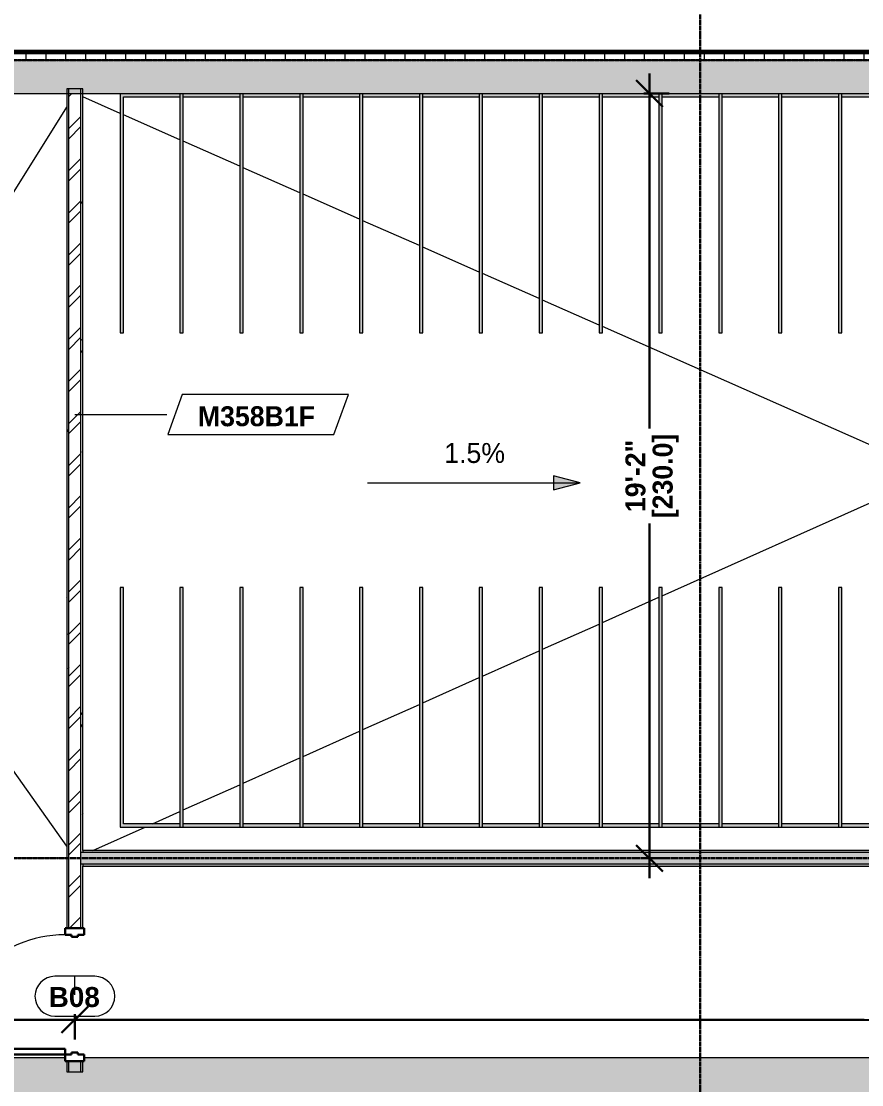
# Model space of a CAD drawing. Header units: inches. Extents: x -4124 to -1807, y 11006 to 12379.
# Drawn here: x -3685.4 to -3432.7, y 11779.1 to 12098.9 of the extents above; entities that cross this region are included whole.
import ezdxf

# ---------------------------------------------------------------- set-up
doc = ezdxf.new("R2010")
doc.units = ezdxf.units.IN
doc.header["$MEASUREMENT"] = 0
for name, pattern in [('Dash 1_16_', [0.125, 0.0625, -0.0625]), ('Double Dash 3_8_', [1, 0.375, -0.125, 0.125, -0.125, 0.125, -0.125]), ('Grid Line 1_2_', [0.875, 0.5, -0.125, 0.125, -0.125]), ('Grid Line 1_2__2_', [0.875, 0.5, -0.125, 0.125, -0.125])]:
    doc.linetypes.add(name, pattern=pattern)
for name, color, linetype, lineweight in [('0-1', 7, 'Continuous', 5), ('0-3', 130, 'Double Dash 3_8_', 60), ('A-ANNO-DIMS-1', 211, 'Continuous', 30), ('A-DOOR-3', 31, 'Continuous', 9), ('A-DOOR-4', 31, 'Continuous', 30), ('A-DOOR-FRAM', 31, 'Continuous', 30), ('A-DOOR-IDEN', 31, 'Continuous', 9), ('A-FLOR-1', 9, 'Continuous', 18), ('A-GENM', 5, 'Continuous', 9), ('A-WALL', 113, 'Continuous', 18), ('A-WALL-IDEN', 211, 'Continuous', 9), ('A-WALL-PATT-1', 53, 'Continuous', 9), ('A-WALL-PATT-2', 8, 'Continuous', 9), ('A-WALL-PATT-5', 111, 'Continuous', 9), ('C-PROP-LINE-2', 130, 'Dash 1_16_', 60), ('G-ANNO-DIMS', 111, 'Continuous', 9), ('I-WALL-3', 2, 'Continuous', 9), ('S-FNDN-3', 7, 'Continuous', 9), ('S-GRID-1', 1, 'Grid Line 1_2_', 9), ('S-GRID-2', 1, 'Grid Line 1_2__2_', 30)]:
    doc.layers.add(name, color=color, linetype=linetype, lineweight=lineweight)
doc.styles.add('Arial_B', font='arialbd.ttf', dxfattribs={"height": 6})
doc.styles.add('Century Gothic', font='ufonts.com_century-gothic.ttf', dxfattribs={"height": 6})
doc.styles.add('Century Gothic_B', font='GOTHICB.TTF', dxfattribs={"height": 6})
doc.dimstyles.new('OD__1_16__Tol__', dxfattribs={"dimscale": 12, "dimtxt": 6.26501, "dimasz": 0.666667, "dimexe": 0.5, "dimexo": 0.333333, "dimgap": 0.083333, "dimtad": 1, "dimdec": 4, "dimrnd": 0.0625, "dimzin": 3, "dimdsep": 46, "dimlunit": 4, "dimtxsty": 'Century Gothic_B', "dimblk1": 'OBLIQUE', "dimblk2": 'OBLIQUE', "dimsah": 1, "dimcen": 0.09, "dimdle": 0.5, "dimazin": 0, "dimtfac": 1, "dimtdec": 4, "dimtix": 1, "dimtmove": 0, "dimatfit": 3, "dimfxl": 1, "dimtvp": 1, "dimtfill": 1, "dimfrac": 2, "dimtolj": 1, "dimtzin": 0, "dimlwd": 30, "dimlwe": 30, "dimarcsym": 2})
pattern_1 = [(50, (0, 0), (18.362056, -1.606828), [1.92, -21.12]), (355, (0, 0), (-3.552257, 19.255874), [1.536, -16.896]), (100.451, (1.53, -0.134), (14.81021, 17.649286), [1.632, -17.949]), (46.184, (0, 5.12), (27.32125, -4.237615), [2.88, -31.68]), (96.636, (2.277, 4.767), (23.927535, 24.937167), [2.448, -26.924]), (351.184, (0, 5.12), (23.927645, 24.937426), [2.304, -25.344]), (21, (2.56, 3.84), (15.28081, -10.307465), [1.92, -21.12]), (326, (2.56, 3.84), (6.22856, 18.563735), [1.536, -16.896]), (71.451, (3.833, 2.981), (21.509846, 8.25628), [1.632, -17.949]), (37.5, (0, 0), (0.3110953, 8.5225365), [0.845, -15.846, 0.845, -16.307, -16.96]), (37.5, (0, 0), (0.3110953, 8.5225365), [-33.843, 0.845, -16.115]), (7.5, (0, 0), (6.7346365, 10.0974314), [0.845, -8.934, 0.845, -15.462, -6.464]), (7.5, (0, 0), (6.7346365, 10.0974314), [-26.086, 0.845, -5.619]), (327.5, (-5.709, 0), (13.6661073, -0.5771864), [0.845, -5.555, 0.845, -19.123, -26.496]), (327.5, (-5.709, 0), (13.6661073, -0.5771864), [-26.368, 0.845, -25.651]), (317.5, (-8.269, 0), (14.929853, 2.562859), [0.845, -7.475, 0.845, -12.416, -18.816]), (317.5, (-8.269, 0), (14.929853, 2.562859), [-21.581, 0.845, -17.971])]
pattern_2 = [(0, (0, 0), (20.48, 5.12), [0.845, -14.515, 0.845, -14.515, -81.92]), (0, (0, 0), (20.48, 5.12), [-30.72, 0.845, -29.875, 0.845, -14.515, -35.84]), (0, (0, 0), (20.48, 5.12), [-76.8, 0.845, -9.395, 0.845, -24.755]), (120, (7.68, 2.56), (-14.67405, 15.1762003), [0.845, -14.515, 0.845, -14.515, -81.92]), (120, (7.68, 2.56), (-14.67405, 15.1762003), [-30.72, 0.845, -29.875, 0.845, -14.515, -35.84]), (120, (7.68, 2.56), (-14.67405, 15.1762003), [-76.8, 0.845, -9.395, 0.845, -24.755]), (240, (10.24, 12.8), (-5.80595, -20.2962003), [0.845, -14.515, 0.845, -14.515, -81.92]), (240, (10.24, 12.8), (-5.80595, -20.2962003), [-30.72, 0.845, -29.875, 0.845, -14.515, -35.84]), (240, (10.24, 12.8), (-5.80595, -20.2962003), [-76.8, 0.845, -9.395, 0.845, -24.755])]

# ---------------------------------------------------------------- blocks, each defined once
blk = doc.blocks.new('Family - ___-2835903-ENLARGED FLOOR PLAN - BASEMENT - EAST')
at = {"layer": 'C-PROP-LINE-2'}
blk.add_line((-2096.82, 12089.69), (-3831.82, 12089.69), dxfattribs=at)
blk = doc.blocks.new('CTR - 1st Phase - Shell_rvt-1-ENLARGED FLOOR PLAN - BASEMENT - EAST')
at = {"layer": 'A-WALL-PATT-1'}
h = blk.add_hatch(dxfattribs=at)
h.set_pattern_fill('FP_1', color=256, style=0, pattern_type=2)
h.set_pattern_definition([(0, (0, 0), (0, 6), []), (90, (0, 0), (-6, 4e-16), [])])
h.paths.add_polyline_path([(-3084.08, 12087.19), (-2838.32, 12087.19), (-2838.32, 12090.19), (-3829.32, 12090.19), (-3829.32, 12087.19), (-3136.32, 12087.19)], flags=0)
h.paths.add_polyline_path([(-2694.32, 12087.19), (-1940.32, 12087.19), (-1940.32, 12090.19), (-2694.32, 12090.19)], flags=0)
at = {"layer": 'A-FLOR-1'}
for p, q in [((-3655.71, 12071.23), (-3666.89, 12076.17)), ((-3745.54, 11955.09), (-3671.76, 12073.08)), ((-3637.71, 12063.27), (-3654.71, 12070.79)), ((-3619.71, 12055.32), (-3636.71, 12062.83)), ((-3601.71, 12047.36), (-3618.71, 12054.87)), ((-3583.71, 12039.4), (-3600.71, 12046.92)), ((-3565.71, 12031.45), (-3582.71, 12038.96)), ((-3547.71, 12023.49), (-3564.71, 12031.01)), ((-3529.71, 12015.54), (-3546.71, 12023.05)), ((-3511.71, 12007.58), (-3528.71, 12015.09)), ((-3410.6, 11962.89), (-3510.71, 12007.14)), ((-3492.71, 11926.15), (-3410.6, 11962.89)), ((-3671.76, 11850.82), (-3745.54, 11955.09)), ((-3510.71, 11918.1), (-3493.71, 11925.71)), ((-3528.71, 11910.05), (-3511.71, 11917.65)), ((-3546.71, 11901.99), (-3529.71, 11909.6)), ((-3564.71, 11893.94), (-3547.71, 11901.54)), ((-3582.71, 11885.88), (-3565.71, 11893.49)), ((-3600.71, 11877.83), (-3583.71, 11885.44)), ((-3618.71, 11869.78), (-3601.71, 11877.38)), ((-3636.71, 11861.72), (-3619.71, 11869.33)), ((-3645.95, 11857.59), (-3637.71, 11861.28)), ((-3663.88, 11849.56), (-3648.18, 11856.59)), ((-3671.76, 11847.19), (-3819.32, 11847.19))]:
    blk.add_line(p, q, dxfattribs=at)
at = {"layer": 'S-FNDN-3'}
for p, q in [((-2838.32, 12090.19), (-3829.32, 12090.19)), ((-3829.32, 12087.19), (-2838.32, 12087.19))]:
    blk.add_line(p, q, dxfattribs=at)
at = {"layer": 'S-GRID-1'}
for p, q in [((-3481.32, 11005.88), (-3481.32, 12345.93)), ((-1807.14, 11847.19), (-4091.58, 11847.19))]:
    blk.add_line(p, q, dxfattribs=at)
at = {"layer": '0-3'}
blk.add_blockref('Family - ___-2835903-ENLARGED FLOOR PLAN - BASEMENT - EAST', (0, 0), dxfattribs=at)
blk = doc.blocks.new('CTR - 1st Phase - Structure_rvt-1-ENLARGED FLOOR PLAN - BASEMENT - EAST')
at = {"layer": 'A-WALL-PATT-2'}
h = blk.add_hatch(dxfattribs=at)
h.set_pattern_fill('FP_2', color=256, style=0, pattern_type=2)
h.set_pattern_definition(pattern_1)
h.paths.add_polyline_path([(-2545.21, 12077.19), (-1953.32, 12077.19), (-1953.32, 12087.19), (-2694.32, 12087.19), (-2694.32, 12077.19), (-2640.32, 12077.19)], flags=0)
h.paths.add_polyline_path([(-3005.14, 12077.19), (-2838.32, 12077.19), (-2838.32, 12087.19), (-3829.32, 12087.19), (-3829.32, 12077.19), (-3011.14, 12077.19)], flags=0)
h = blk.add_hatch(dxfattribs=at)
h.set_pattern_fill('FP_2', color=256, style=0, pattern_type=2)
h.set_pattern_definition(pattern_1)
h.paths.add_polyline_path([(-3154.32, 11775.19), (-3154.32, 11787.19), (-3666.51, 11787.19), (-3666.51, 11786.18), (-3672.26, 11786.18), (-3672.26, 11787.19), (-3755.32, 11787.19), (-3755.32, 11775.19), (-3218.79, 11775.19)], flags=0)
at = {"layer": 'S-FNDN-3'}
for p, q in [((-2838.32, 12087.19), (-3829.32, 12087.19)), ((-3819.32, 12077.19), (-3011.14, 12077.19)), ((-3672.26, 11787.19), (-3743.32, 11787.19)), ((-3154.32, 11787.19), (-3666.51, 11787.19))]:
    blk.add_line(p, q, dxfattribs=at)
at = {"layer": 'S-GRID-2'}
for p, q in [((-3481.32, 11005.88), (-3481.32, 12247.5)), ((-1807.14, 12087.19), (-4076.95, 12087.19)), ((-1807.14, 11847.19), (-4076.95, 11847.19))]:
    blk.add_line(p, q, dxfattribs=at)
blk = doc.blocks.new('Parking_Stall_Multiple - BIKE-2100576-ENLARGED FLOOR PLAN - BASEMENT - EAST')
at = {"layer": 'A-GENM'}
h = blk.add_hatch(color=256, dxfattribs=at)
h.paths.add_polyline_path([(1, -19), (72, -19), (36.5, -18.5), (5.11, -18.94)], flags=0)
h.paths.add_polyline_path([(0, -18), (0, -19), (1, -19), (0.5, -18.5)], flags=0)
h.paths.add_polyline_path([(0, 0), (0, -18), (1, -18), (1, -1), (72, -1), (72, 0), (4.15, 0)], flags=0)
h = blk.add_hatch(color=256, dxfattribs=at)
h.paths.add_polyline_path([(0, -18), (1, -19), (36.5, -18.5), (72, -19), (72, -18), (4.69, -18)], flags=0)
h.paths.add_polyline_path([(1, -37), (72, -37), (36.5, -36.5), (13.11, -36.83)], flags=0)
h.paths.add_polyline_path([(0, -36), (0.05, -36.95), (0, -37), (1, -37), (0.5, -36.5)], flags=0)
h.paths.add_polyline_path([(0, -19), (0, -36), (1, -36), (1, -19), (0.06, -19)], flags=0)
h = blk.add_hatch(color=256, dxfattribs=at)
h.paths.add_polyline_path([(0, -36), (0, -37), (0.05, -36.95)], flags=0)
h.paths.add_polyline_path([(0, -36), (1, -37), (36.5, -36.5), (72, -37), (72, -36), (12.74, -36)], flags=0)
h.paths.add_polyline_path([(1, -55), (72, -55), (36.5, -54.5), (21.11, -54.72)], flags=0)
h.paths.add_polyline_path([(0, -54), (0.05, -54.95), (0, -55), (1, -55), (0.5, -54.5)], flags=0)
h.paths.add_polyline_path([(0, -37), (0, -54), (1, -54), (1, -37), (0.06, -37)], flags=0)
h = blk.add_hatch(color=256, dxfattribs=at)
h.paths.add_polyline_path([(0, -54), (0, -55), (0.05, -54.95)], flags=0)
h.paths.add_polyline_path([(0, -54), (1, -55), (36.5, -54.5), (72, -55), (72, -54), (20.79, -54)], flags=0)
h.paths.add_polyline_path([(1, -73), (72, -73), (36.5, -72.5), (29.12, -72.6)], flags=0)
h.paths.add_polyline_path([(0, -72), (0.05, -72.95), (0, -73), (1, -73), (0.5, -72.5)], flags=0)
h.paths.add_polyline_path([(0, -55), (0, -72), (1, -72), (1, -55), (0.06, -55)], flags=0)
h = blk.add_hatch(color=256, dxfattribs=at)
h.paths.add_polyline_path([(0, -72), (0, -73), (0.05, -72.95)], flags=0)
h.paths.add_polyline_path([(0, -72), (1, -73), (36.5, -72.5), (72, -73), (72, -72), (28.85, -72)], flags=0)
h.paths.add_polyline_path([(1, -91), (72, -91), (36.5, -90.5)], flags=0)
h.paths.add_polyline_path([(0, -90), (0, -91), (1, -91), (0.5, -90.5)], flags=0)
h.paths.add_polyline_path([(0, -73), (0, -90), (1, -90), (1, -73), (0.06, -73)], flags=0)
h = blk.add_hatch(color=256, dxfattribs=at)
h.paths.add_polyline_path([(1, -109), (72, -109), (36.5, -108.5)], flags=0)
h.paths.add_polyline_path([(0, -108), (0.05, -108.95), (0, -109), (1, -109), (0.5, -108.5)], flags=0)
h.paths.add_polyline_path([(1, -91), (37.13, -90.51), (72, -91), (72, -90), (0, -90)], flags=0)
h.paths.add_polyline_path([(0, -91), (0, -108), (1, -108), (1, -91), (0.06, -91)], flags=0)
h = blk.add_hatch(color=256, dxfattribs=at)
h.paths.add_polyline_path([(0, -108), (0, -109), (0.05, -108.95)], flags=0)
h.paths.add_polyline_path([(0, -108), (1, -109), (36.5, -108.5), (72, -109), (72, -108), (44.96, -108)], flags=0)
h.paths.add_polyline_path([(1, -127), (72, -127), (36.5, -126.5)], flags=0)
h.paths.add_polyline_path([(0, -126), (0.05, -126.95), (0, -127), (1, -127), (0.5, -126.5)], flags=0)
h.paths.add_polyline_path([(0, -109), (0, -126), (1, -126), (1, -109), (0.06, -109)], flags=0)
h = blk.add_hatch(color=256, dxfattribs=at)
h.paths.add_polyline_path([(1, -145), (72, -145), (36.5, -144.5)], flags=0)
h.paths.add_polyline_path([(0, -144), (0, -145), (1, -145), (0.5, -144.5)], flags=0)
h.paths.add_polyline_path([(1, -127), (36.5, -126.5), (72, -127), (72, -126), (0, -126)], flags=0)
h.paths.add_polyline_path([(0, -127), (0, -144), (1, -144), (1, -127), (0.06, -127)], flags=0)
h.paths.add_polyline_path([(0, -127), (0.05, -126.95), (0, -126)], flags=0)
h = blk.add_hatch(color=256, dxfattribs=at)
h.paths.add_polyline_path([(0, -144), (1, -145), (36.5, -144.5), (72, -145), (72, -144), (46.39, -144)], flags=0)
h.paths.add_polyline_path([(1, -163), (72, -163), (36.5, -162.5)], flags=0)
h.paths.add_polyline_path([(0, -163), (1, -163), (0, -162), (0.05, -162.95)], flags=0)
h.paths.add_polyline_path([(0, -161.99), (0, -162), (1, -162), (1, -145), (0, -145)], flags=0)
h = blk.add_hatch(color=256, dxfattribs=at)
h.paths.add_polyline_path([(1, -181), (72, -181), (36.5, -180.5)], flags=0)
h.paths.add_polyline_path([(0, -180), (0.05, -180.95), (0, -181), (1, -181), (0.5, -180.5)], flags=0)
h.paths.add_polyline_path([(1, -163), (36.5, -162.5), (72, -163), (72, -162), (0, -162)], flags=0)
h.paths.add_polyline_path([(0, -163), (0, -180), (1, -180), (1, -163), (0.06, -163)], flags=0)
h.paths.add_polyline_path([(0, -163), (0.05, -162.95), (0, -162)], flags=0)
h = blk.add_hatch(color=256, dxfattribs=at)
h.paths.add_polyline_path([(1, -199), (72, -199), (36.5, -198.5)], flags=0)
h.paths.add_polyline_path([(0, -198), (0, -199), (1, -199), (0.5, -198.5)], flags=0)
h.paths.add_polyline_path([(1, -181), (36.5, -180.5), (72, -181), (72, -180), (0, -180)], flags=0)
h.paths.add_polyline_path([(0, -181), (0, -198), (1, -198), (1, -181), (0.06, -181)], flags=0)
h.paths.add_polyline_path([(0, -181), (0.05, -180.95), (0, -180)], flags=0)
h = blk.add_hatch(color=256, dxfattribs=at)
h.paths.add_polyline_path([(0, -198), (1, -199), (36.5, -198.5), (72, -199), (72, -198), (46.39, -198)], flags=0)
h.paths.add_polyline_path([(1, -217), (72, -217), (36.5, -216.5)], flags=0)
h.paths.add_polyline_path([(0, -216), (0.05, -216.95), (0, -217), (1, -217), (0.5, -216.5)], flags=0)
h.paths.add_polyline_path([(0, -215.99), (0, -216), (1, -216), (1, -199), (0, -199)], flags=0)
h = blk.add_hatch(color=256, dxfattribs=at)
h.paths.add_polyline_path([(1, -235), (72, -235), (36.5, -234.5), (12.39, -234.84)], flags=0)
h.paths.add_polyline_path([(0, -234), (0.05, -234.95), (0, -235), (1, -235), (0.5, -234.5)], flags=0)
h.paths.add_polyline_path([(1, -217), (36.5, -216.5), (72, -217), (72, -216), (0, -216)], flags=0)
h.paths.add_polyline_path([(0, -217), (0, -234), (1, -234), (1, -217), (0.06, -217)], flags=0)
h.paths.add_polyline_path([(0, -217), (0.05, -216.95), (0, -216)], flags=0)
for p, q in [((72, 0), (0, 0)), ((0, 0), (0, -19)), ((72, -1), (72, 0)), ((1, -18), (1, -1)), ((1, -1), (72, -1)), ((72, -18), (0, -18)), ((0, -18), (0, -37)), ((0, -19), (72, -19)), ((72, -18), (1, -18)), ((1, -36), (1, -19)), ((1, -19), (72, -19)), ((72, -19), (72, -18)), ((72, -19), (72, -18)), ((72, -36), (0, -36)), ((0, -36), (0, -55)), ((0, -37), (72, -37)), ((72, -36), (1, -36)), ((1, -54), (1, -37)), ((1, -37), (72, -37)), ((72, -37), (72, -36)), ((72, -37), (72, -36)), ((72, -54), (0, -54)), ((0, -54), (0, -73)), ((72, -54), (1, -54)), ((72, -55), (72, -54)), ((72, -55), (72, -54)), ((0, -55), (72, -55)), ((1, -72), (1, -55)), ((1, -55), (72, -55)), ((72, -72), (0, -72)), ((0, -72), (0, -91)), ((0, -73), (72, -73)), ((72, -72), (1, -72)), ((1, -90), (1, -73)), ((1, -73), (72, -73)), ((72, -73), (72, -72)), ((72, -73), (72, -72)), ((72, -90), (0, -90)), ((0, -90), (0, -109)), ((0, -91), (72, -91)), ((72, -90), (1, -90)), ((1, -108), (1, -91)), ((1, -91), (72, -91)), ((72, -91), (72, -90)), ((72, -91), (72, -90)), ((72, -108), (0, -108)), ((0, -108), (0, -127)), ((72, -108), (1, -108)), ((72, -109), (72, -108)), ((72, -109), (72, -108)), ((0, -109), (72, -109)), ((1, -126), (1, -109)), ((1, -109), (72, -109)), ((72, -126), (0, -126)), ((0, -126), (0, -145)), ((0, -127), (72, -127)), ((72, -126), (1, -126)), ((1, -144), (1, -127)), ((1, -127), (72, -127)), ((72, -127), (72, -126)), ((72, -127), (72, -126)), ((72, -144), (0, -144)), ((0, -144), (0, -163)), ((0, -145), (72, -145)), ((72, -144), (1, -144)), ((1, -162), (1, -145)), ((1, -145), (72, -145)), ((72, -145), (72, -144)), ((72, -145), (72, -144)), ((72, -162), (0, -162)), ((0, -162), (0, -181)), ((0, -163), (72, -163)), ((72, -162), (1, -162)), ((1, -180), (1, -163)), ((1, -163), (72, -163)), ((72, -163), (72, -162)), ((72, -163), (72, -162)), ((72, -180), (0, -180)), ((0, -180), (0, -199)), ((0, -181), (72, -181)), ((72, -180), (1, -180)), ((1, -198), (1, -181)), ((1, -181), (72, -181)), ((72, -181), (72, -180)), ((72, -181), (72, -180)), ((72, -198), (0, -198)), ((0, -198), (0, -217)), ((72, -198), (1, -198)), ((72, -199), (72, -198)), ((72, -199), (72, -198)), ((0, -199), (72, -199)), ((1, -216), (1, -199)), ((1, -199), (72, -199)), ((72, -216), (0, -216)), ((0, -216), (0, -235)), ((0, -217), (72, -217)), ((72, -216), (1, -216)), ((1, -234), (1, -217)), ((1, -217), (72, -217)), ((72, -217), (72, -216)), ((72, -217), (72, -216))]:
    blk.add_line(p, q, dxfattribs=at)
blk = doc.blocks.new('HOLLOW METAL - HM - METAL LEAF - 3-0 x 7-0-2191987-ENLARGED FLOOR PLAN - BASEMENT - EAST')
at = {"layer": 'A-DOOR-3'}
blk.add_arc((18, -3.1875), 36, 180, 270, dxfattribs=at)
at = {"layer": 'A-DOOR-4'}
for p, q in [((16.25, -3.1875), (18, -3.1875)), ((16.25, -39.1875), (16.25, -3.1875)), ((18, -3.1875), (18, -39.1875)), ((18, -39.1875), (16.25, -39.1875))]:
    blk.add_line(p, q, dxfattribs=at)
at = {"layer": 'A-DOOR-FRAM'}
for p, q in [((-20, 2.5625), (-18, 2.5625)), ((-20, -3.1875), (-20, 2.5625)), ((-18, 2.5625), (-18, 0.625)), ((-18, 0.625), (-17.375, 0.625)), ((-17.375, 0.625), (-17.375, -1.25)), ((17.375, 0.625), (18, 0.625)), ((17.375, -1.25), (17.375, 0.625)), ((18, 2.5625), (20, 2.5625)), ((18, 0.625), (18, 2.5625)), ((20, 2.5625), (20, -3.1875)), ((-18, -3.1875), (-20, -3.1875)), ((-18, -1.25), (-18, -3.1875)), ((-17.375, -1.25), (-18, -1.25)), ((18, -1.25), (17.375, -1.25)), ((18, -3.1875), (18, -1.25)), ((20, -3.1875), (18, -3.1875))]:
    blk.add_line(p, q, dxfattribs=at)
blk = doc.blocks.new('Parking_Stall_Multiple - BIKE-2100173-ENLARGED FLOOR PLAN - BASEMENT - EAST')
at = {"layer": 'A-GENM'}
h = blk.add_hatch(color=256, dxfattribs=at)
h.paths.add_polyline_path([(72, 235), (1, 235), (36.5, 234.5)], flags=0)
h.paths.add_polyline_path([(72, 217), (36.5, 216.5), (1, 217), (0, 216), (72, 216)], flags=0)
h.paths.add_polyline_path([(0, 234), (1, 235), (0, 235), (0.05, 234.95), (0.05, 234.84)], flags=0)
h.paths.add_polyline_path([(0, 217), (0, 216), (0.05, 216.95)], flags=0)
h.paths.add_polyline_path([(1, 234), (0, 233.99), (0, 217), (1, 217)], flags=0)
h = blk.add_hatch(color=256, dxfattribs=at)
h.paths.add_polyline_path([(72, 217), (1, 217), (36.5, 216.5)], flags=0)
h.paths.add_polyline_path([(72, 198), (72, 199), (36.5, 198.5), (1, 199), (0, 198), (22.82, 198)], flags=0)
h.paths.add_polyline_path([(0, 216), (1, 217), (0, 217), (0.05, 216.95)], flags=0)
h.paths.add_polyline_path([(1, 216), (0, 215.99), (0, 199), (1, 199)], flags=0)
h = blk.add_hatch(color=256, dxfattribs=at)
h.paths.add_polyline_path([(72, 199), (1, 199), (36.5, 198.5)], flags=0)
h.paths.add_polyline_path([(72, 180), (72, 181), (36.5, 180.5), (1, 181), (0, 180), (22.82, 180)], flags=0)
h.paths.add_polyline_path([(0, 198), (1, 199), (0, 199)], flags=0)
h.paths.add_polyline_path([(0, 181), (0, 180), (0.05, 180.95)], flags=0)
h.paths.add_polyline_path([(1, 198), (0, 197.99), (0, 181), (1, 181)], flags=0)
h = blk.add_hatch(color=256, dxfattribs=at)
h.paths.add_polyline_path([(72, 181), (1, 181), (36.5, 180.5)], flags=0)
h.paths.add_polyline_path([(72, 162), (72, 163), (36.5, 162.5), (1, 163), (0, 162), (22.82, 162)], flags=0)
h.paths.add_polyline_path([(0, 180), (1, 181), (0, 181), (0.05, 180.95)], flags=0)
h.paths.add_polyline_path([(0, 163), (0, 162), (0.05, 162.95)], flags=0)
h.paths.add_polyline_path([(1, 180), (0, 179.99), (0, 163), (1, 163), (1, 167.48)], flags=0)
h = blk.add_hatch(color=256, dxfattribs=at)
h.paths.add_polyline_path([(72, 163), (1, 163), (36.5, 162.5)], flags=0)
h.paths.add_polyline_path([(72, 144), (72, 145), (36.5, 144.5), (1, 145), (0, 144), (69.61, 144)], flags=0)
h.paths.add_polyline_path([(0, 162), (1, 163), (0, 163), (0.05, 162.95)], flags=0)
h.paths.add_polyline_path([(1, 162), (0, 161.99), (0, 145), (1, 145)], flags=0)
h = blk.add_hatch(color=256, dxfattribs=at)
h.paths.add_polyline_path([(72, 145), (1, 145), (36.5, 144.5), (70.04, 144.97)], flags=0)
h.paths.add_polyline_path([(72, 127), (36.5, 126.5), (1, 127), (0, 126), (72, 126)], flags=0)
h.paths.add_polyline_path([(0, 144), (1, 145), (0, 145)], flags=0)
h.paths.add_polyline_path([(0, 127), (0, 126), (0.05, 126.95)], flags=0)
h.paths.add_polyline_path([(1, 144), (0, 143.99), (0, 127), (1, 127)], flags=0)
h = blk.add_hatch(color=256, dxfattribs=at)
h.paths.add_polyline_path([(72, 127), (1, 127), (36.5, 126.5), (62.03, 126.86)], flags=0)
h.paths.add_polyline_path([(72, 109), (36.5, 108.5), (1, 109), (0, 108), (72, 108)], flags=0)
h.paths.add_polyline_path([(0, 126), (1, 127), (0, 127), (0.05, 126.95)], flags=0)
h.paths.add_polyline_path([(0, 109), (0, 108), (0.05, 108.95)], flags=0)
h.paths.add_polyline_path([(1, 126), (0, 125.99), (0, 109), (1, 109)], flags=0)
h = blk.add_hatch(color=256, dxfattribs=at)
h.paths.add_polyline_path([(72, 109), (1, 109), (36.5, 108.5), (54.03, 108.75)], flags=0)
h.paths.add_polyline_path([(72, 90), (72, 91), (36.5, 90.5), (1, 91), (0, 90), (45.74, 90)], flags=0)
h.paths.add_polyline_path([(0, 108), (1, 109), (0, 109), (0.05, 108.95)], flags=0)
h.paths.add_polyline_path([(1, 108), (0, 107.99), (0, 91), (1, 91), (1, 100.12)], flags=0)
h = blk.add_hatch(color=256, dxfattribs=at)
h.paths.add_polyline_path([(72, 91), (1, 91), (36.5, 90.5), (46.02, 90.63)], flags=0)
h.paths.add_polyline_path([(72, 73), (36.5, 72.5), (1, 73), (0, 72), (72, 72)], flags=0)
h.paths.add_polyline_path([(0, 90), (1, 91), (0, 91)], flags=0)
h.paths.add_polyline_path([(0, 73), (0, 72), (0.05, 72.95)], flags=0)
h.paths.add_polyline_path([(1, 90), (0, 89.99), (0, 73), (1, 73)], flags=0)
h = blk.add_hatch(color=256, dxfattribs=at)
h.paths.add_polyline_path([(72, 73), (1, 73), (36.5, 72.5), (38.02, 72.52)], flags=0)
h.paths.add_polyline_path([(72, 55), (36.5, 54.5), (1, 55), (0, 54), (72, 54)], flags=0)
h.paths.add_polyline_path([(0, 72), (1, 73), (0, 73), (0.05, 72.95)], flags=0)
h.paths.add_polyline_path([(0, 55), (0, 54), (0.05, 54.95)], flags=0)
h.paths.add_polyline_path([(1, 72), (0, 71.99), (0, 55), (1, 55)], flags=0)
h = blk.add_hatch(color=256, dxfattribs=at)
h.paths.add_polyline_path([(72, 55), (1, 55), (36.5, 54.5)], flags=0)
h.paths.add_polyline_path([(72, 36), (72, 37), (36.5, 36.5), (1, 37), (0, 36), (22.82, 36)], flags=0)
h.paths.add_polyline_path([(0, 54), (1, 55), (0, 55), (0.05, 54.95)], flags=0)
h.paths.add_polyline_path([(0, 37), (0, 36), (0.05, 36.95)], flags=0)
h.paths.add_polyline_path([(1, 54), (0, 53.99), (0, 37), (1, 37)], flags=0)
h = blk.add_hatch(color=256, dxfattribs=at)
h.paths.add_polyline_path([(72, 37), (1, 37), (36.5, 36.5)], flags=0)
h.paths.add_polyline_path([(72, 19), (36.5, 18.5), (1, 19), (0, 18), (72, 18)], flags=0)
h.paths.add_polyline_path([(0, 36), (1, 37), (0, 37), (0.05, 36.95)], flags=0)
h.paths.add_polyline_path([(1, 36), (0, 35.99), (0, 19), (1, 19), (1, 32.76)], flags=0)
h = blk.add_hatch(color=256, dxfattribs=at)
h.paths.add_polyline_path([(72, 19), (1, 19), (36.5, 18.5)], flags=0)
h.paths.add_polyline_path([(0, 18), (1, 19), (0, 19)], flags=0)
h.paths.add_polyline_path([(72, 1), (1, 1), (1, 18), (0, 17.99), (0, 0), (72, 0)], flags=0)
for p, q in [((1, 217), (1, 234)), ((72, 217), (0, 217)), ((0, 216), (72, 216)), ((72, 217), (1, 217)), ((1, 199), (1, 216)), ((1, 216), (72, 216)), ((72, 216), (72, 217)), ((72, 216), (72, 217)), ((72, 199), (0, 199)), ((72, 199), (1, 199)), ((72, 198), (72, 199)), ((72, 198), (72, 199)), ((0, 198), (72, 198)), ((1, 181), (1, 198)), ((1, 198), (72, 198)), ((72, 181), (0, 181)), ((0, 180), (72, 180)), ((72, 181), (1, 181)), ((1, 163), (1, 180)), ((1, 180), (72, 180)), ((72, 180), (72, 181)), ((72, 180), (72, 181)), ((72, 163), (0, 163)), ((0, 162), (72, 162)), ((72, 163), (1, 163)), ((1, 145), (1, 162)), ((1, 162), (72, 162)), ((72, 162), (72, 163)), ((72, 162), (72, 163)), ((72, 145), (0, 145)), ((0, 144), (72, 144)), ((72, 145), (1, 145)), ((1, 127), (1, 144)), ((1, 144), (72, 144)), ((72, 144), (72, 145)), ((72, 144), (72, 145)), ((72, 127), (0, 127)), ((0, 126), (72, 126)), ((72, 127), (1, 127)), ((1, 109), (1, 126)), ((1, 126), (72, 126)), ((72, 126), (72, 127)), ((72, 126), (72, 127)), ((72, 109), (0, 109)), ((72, 109), (1, 109)), ((72, 108), (72, 109)), ((72, 108), (72, 109)), ((0, 108), (72, 108)), ((1, 91), (1, 108)), ((1, 108), (72, 108)), ((72, 91), (0, 91)), ((0, 90), (72, 90)), ((72, 91), (1, 91)), ((1, 73), (1, 90)), ((1, 90), (72, 90)), ((72, 90), (72, 91)), ((72, 90), (72, 91)), ((72, 73), (0, 73)), ((0, 72), (72, 72)), ((72, 73), (1, 73)), ((1, 55), (1, 72)), ((1, 72), (72, 72)), ((72, 72), (72, 73)), ((72, 72), (72, 73)), ((72, 55), (0, 55)), ((72, 55), (1, 55)), ((72, 54), (72, 55)), ((72, 54), (72, 55)), ((0, 54), (72, 54)), ((1, 37), (1, 54)), ((1, 54), (72, 54)), ((72, 37), (0, 37)), ((0, 36), (72, 36)), ((72, 37), (1, 37)), ((1, 19), (1, 36)), ((1, 36), (72, 36)), ((72, 36), (72, 37)), ((72, 36), (72, 37)), ((72, 19), (0, 19)), ((0, 18), (72, 18)), ((72, 19), (1, 19)), ((1, 1), (1, 18)), ((1, 18), (72, 18)), ((72, 18), (72, 19)), ((72, 18), (72, 19)), ((72, 1), (1, 1)), ((72, 0), (72, 1)), ((0, 0), (72, 0))]:
    blk.add_line(p, q, dxfattribs=at)
blk = doc.blocks.new('Wall Tag - Arch Wall-633520-ENLARGED FLOOR PLAN - BASEMENT - EAST')
at = {"layer": 'A-WALL-IDEN'}
for p, q in [((-0.3561, 0.0937), (-0.4244, -0.0937)), ((0.4244, 0.0937), (-0.3561, 0.0937)), ((0.3561, -0.0937), (0.4244, 0.0937)), ((-0.4244, -0.0937), (0.3561, -0.0937))]:
    blk.add_line(p, q, dxfattribs=at)
blk = doc.blocks.new('Door Tag - Plans-594102-ENLARGED FLOOR PLAN - BASEMENT - EAST')
at = {"layer": 'A-DOOR-IDEN'}
for p, q in [((0.09375, 0.09375), (-0.09375, 0.09375)), ((-0.09375, -0.09375), (0.09375, -0.09375))]:
    blk.add_line(p, q, dxfattribs=at)
for centre, start, end in [((-0.09375, 0), 90, 270), ((0.09375, 0), 270, 90)]:
    blk.add_arc(centre, 0.09375, start, end, dxfattribs=at)
blk = doc.blocks.new('_Oblique')
at = {"color": 0, "linetype": 'ByBlock', "lineweight": -2}
blk.add_line((-0.5, -0.5), (0.5, 0.5), dxfattribs=at)
blk = doc.blocks.new('DIMBLOCK15-ENLARGED FLOOR PLAN - BASEMENT - EAST')
at = {"layer": 'A-ANNO-DIMS-1', "color": 0, "lineweight": 30, "transparency": 16777216}
for p, q in [((-3832.32, 12092.69), (-3832.32, 12319.37)), ((-1941.82, 12092.69), (-1941.82, 12319.37)), ((-3838.32, 12313.37), (-1935.82, 12313.37))]:
    blk.add_line(p, q, dxfattribs=at)
at = {"layer": 'Defpoints', "color": 0, "transparency": 16777216}
for p in [(-1941.82, 12313.37), (-3832.32, 12088.69), (-1941.82, 12088.69)]:
    blk.add_point(p, dxfattribs=at)
at = {"layer": 'A-ANNO-DIMS-1', "color": 0, "lineweight": 30, "transparency": 16777216, "xscale": 7.999999999999998, "yscale": 7.999999999999998, "zscale": 7.999999999999998, "rotation": 180}
blk.add_blockref('_Oblique', (-3832.32, 12313.37), dxfattribs=at)
at = {"layer": 'A-ANNO-DIMS-1', "color": 0, "lineweight": 30, "transparency": 16777216, "xscale": 7.999999999999998, "yscale": 7.999999999999998, "zscale": 7.999999999999998}
blk.add_blockref('_Oblique', (-1941.82, 12313.37), dxfattribs=at)
at = {"layer": 'A-ANNO-DIMS-1', "color": 0, "transparency": 16777216, "insert": (-2887.07, 12317.99), "char_height": 6, "attachment_point": 5, "style": 'Century Gothic_B', "bg_fill": 3, "box_fill_scale": 1.25, "bg_fill_color": 256, "bg_fill_true_color": 13158600, "bg_fill_transparency": 0}
blk.add_mtext('\\A1;157\'-6 1/2"', dxfattribs=at)
at = {"layer": 'A-ANNO-DIMS-1', "color": 0, "transparency": 16777216, "insert": (-2887.07, 12308.48), "char_height": 6, "attachment_point": 5, "style": 'Century Gothic_B', "bg_fill": 3, "box_fill_scale": 1.25, "bg_fill_color": 256, "bg_fill_true_color": 13158600, "bg_fill_transparency": 0}
blk.add_mtext('\\A1;[1890.5]', dxfattribs=at)
blk = doc.blocks.new('DIMBLOCK16-ENLARGED FLOOR PLAN - BASEMENT - EAST')
at = {"layer": 'A-ANNO-DIMS-1', "color": 0, "lineweight": 30, "transparency": 16777216}
for p, q in [((-3819.32, 11827.19), (-3819.32, 11792.65)), ((-3669.32, 11800.3), (-3669.32, 11792.65)), ((-3825.32, 11798.65), (-3663.32, 11798.65))]:
    blk.add_line(p, q, dxfattribs=at)
at = {"layer": 'Defpoints', "color": 0, "transparency": 16777216}
for p in [(-3819.32, 11831.19), (-3669.32, 11804.3), (-3669.32, 11798.65)]:
    blk.add_point(p, dxfattribs=at)
at = {"layer": 'A-ANNO-DIMS-1', "color": 0, "lineweight": 30, "transparency": 16777216, "xscale": 7.999999999999998, "yscale": 7.999999999999998, "zscale": 7.999999999999998, "rotation": 180}
blk.add_blockref('_Oblique', (-3819.32, 11798.65), dxfattribs=at)
at = {"layer": 'A-ANNO-DIMS-1', "color": 0, "lineweight": 30, "transparency": 16777216, "xscale": 7.999999999999998, "yscale": 7.999999999999998, "zscale": 7.999999999999998}
blk.add_blockref('_Oblique', (-3669.32, 11798.65), dxfattribs=at)
at = {"layer": 'A-ANNO-DIMS-1', "color": 0, "transparency": 16777216, "insert": (-3744.32, 11802.8), "char_height": 6, "attachment_point": 5, "style": 'Century Gothic_B', "bg_fill": 3, "box_fill_scale": 1.25, "bg_fill_color": 256, "bg_fill_true_color": 13158600, "bg_fill_transparency": 0}
blk.add_mtext('\\A1;12\'-6"', dxfattribs=at)
at = {"layer": 'A-ANNO-DIMS-1', "color": 0, "transparency": 16777216, "insert": (-3744.32, 11793.76), "char_height": 6, "attachment_point": 5, "style": 'Century Gothic_B', "bg_fill": 3, "box_fill_scale": 1.25, "bg_fill_color": 256, "bg_fill_true_color": 13158600, "bg_fill_transparency": 0}
blk.add_mtext('\\A1;[150.0]', dxfattribs=at)
blk = doc.blocks.new('DIMBLOCK17-ENLARGED FLOOR PLAN - BASEMENT - EAST')
at = {"layer": 'A-ANNO-DIMS-1', "color": 0, "lineweight": 30, "transparency": 16777216}
for p, q in [((-3151.89, 11843.19), (-3151.89, 11792.65)), ((-3669.32, 11800.3), (-3669.32, 11792.65)), ((-3675.32, 11798.65), (-3145.89, 11798.65))]:
    blk.add_line(p, q, dxfattribs=at)
at = {"layer": 'Defpoints', "color": 0, "transparency": 16777216}
for p in [(-3151.89, 11847.19), (-3669.32, 11804.3), (-3151.89, 11798.65)]:
    blk.add_point(p, dxfattribs=at)
at = {"layer": 'A-ANNO-DIMS-1', "color": 0, "lineweight": 30, "transparency": 16777216, "xscale": 7.999999999999998, "yscale": 7.999999999999998, "zscale": 7.999999999999998, "rotation": 180}
blk.add_blockref('_Oblique', (-3669.32, 11798.65), dxfattribs=at)
at = {"layer": 'A-ANNO-DIMS-1', "color": 0, "lineweight": 30, "transparency": 16777216, "xscale": 7.999999999999998, "yscale": 7.999999999999998, "zscale": 7.999999999999998}
blk.add_blockref('_Oblique', (-3151.89, 11798.65), dxfattribs=at)
at = {"layer": 'A-ANNO-DIMS-1', "color": 0, "transparency": 16777216, "insert": (-3410.6, 11803.27), "char_height": 6, "attachment_point": 5, "style": 'Century Gothic_B', "bg_fill": 3, "box_fill_scale": 1.25, "bg_fill_color": 256, "bg_fill_true_color": 13158600, "bg_fill_transparency": 0}
blk.add_mtext('\\A1;43\'-1 7/16"', dxfattribs=at)
at = {"layer": 'A-ANNO-DIMS-1', "color": 0, "transparency": 16777216, "insert": (-3410.6, 11793.76), "char_height": 6, "attachment_point": 5, "style": 'Century Gothic_B', "bg_fill": 3, "box_fill_scale": 1.25, "bg_fill_color": 256, "bg_fill_true_color": 13158600, "bg_fill_transparency": 0}
blk.add_mtext('\\A1;[517.4]', dxfattribs=at)
blk = doc.blocks.new('DIMBLOCK47-ENLARGED FLOOR PLAN - BASEMENT - EAST')
at = {"layer": 'A-ANNO-DIMS-1', "color": 0, "lineweight": 30, "transparency": 16777216}
for p, q in [((-3832.32, 12092.69), (-3832.32, 12259.53)), ((-3838.32, 12253.53), (-3475.32, 12253.53)), ((-3481.32, 12255.19), (-3481.32, 12247.53))]:
    blk.add_line(p, q, dxfattribs=at)
at = {"layer": 'Defpoints', "color": 0, "transparency": 16777216}
for p in [(-3481.32, 12259.19), (-3481.32, 12253.53), (-3832.32, 12088.69)]:
    blk.add_point(p, dxfattribs=at)
at = {"layer": 'A-ANNO-DIMS-1', "color": 0, "lineweight": 30, "transparency": 16777216, "xscale": 7.999999999999998, "yscale": 7.999999999999998, "zscale": 7.999999999999998, "rotation": 180}
blk.add_blockref('_Oblique', (-3832.32, 12253.53), dxfattribs=at)
at = {"layer": 'A-ANNO-DIMS-1', "color": 0, "lineweight": 30, "transparency": 16777216, "xscale": 7.999999999999998, "yscale": 7.999999999999998, "zscale": 7.999999999999998}
blk.add_blockref('_Oblique', (-3481.32, 12253.53), dxfattribs=at)
at = {"layer": 'A-ANNO-DIMS-1', "color": 0, "transparency": 16777216, "insert": (-3656.82, 12257.68), "char_height": 6, "attachment_point": 5, "style": 'Century Gothic_B', "bg_fill": 3, "box_fill_scale": 1.25, "bg_fill_color": 256, "bg_fill_true_color": 13158600, "bg_fill_transparency": 0}
blk.add_mtext('\\A1;29\'-3"', dxfattribs=at)
at = {"layer": 'A-ANNO-DIMS-1', "color": 0, "transparency": 16777216, "insert": (-3656.82, 12248.64), "char_height": 6, "attachment_point": 5, "style": 'Century Gothic_B', "bg_fill": 3, "box_fill_scale": 1.25, "bg_fill_color": 256, "bg_fill_true_color": 13158600, "bg_fill_transparency": 0}
blk.add_mtext('\\A1;[351.0]', dxfattribs=at)
blk = doc.blocks.new('DIMBLOCK53-ENLARGED FLOOR PLAN - BASEMENT - EAST')
at = {"layer": 'A-ANNO-DIMS-1', "color": 0, "lineweight": 30, "transparency": 16777216}
for p, q in [((-3496.57, 11841.19), (-3496.57, 12083.19)), ((-3498.23, 12077.19), (-3490.57, 12077.19)), ((-3498.23, 11847.19), (-3490.57, 11847.19))]:
    blk.add_line(p, q, dxfattribs=at)
at = {"layer": 'Defpoints', "color": 0, "transparency": 16777216}
for p in [(-3502.23, 12077.19), (-3496.57, 12077.19), (-3502.23, 11847.19)]:
    blk.add_point(p, dxfattribs=at)
at = {"layer": 'A-ANNO-DIMS-1', "color": 0, "lineweight": 30, "transparency": 16777216, "xscale": 7.999999999999998, "yscale": 7.999999999999998, "zscale": 7.999999999999998}
for p, rotation in [((-3496.57, 12077.19), 90), ((-3496.57, 11847.19), 270)]:
    blk.add_blockref('_Oblique', p, dxfattribs=dict(at, rotation=rotation))
at = {"layer": 'A-ANNO-DIMS-1', "color": 0, "transparency": 16777216, "insert": (-3500.72, 11962.19), "char_height": 6, "attachment_point": 5, "rotation": 90, "style": 'Century Gothic_B', "bg_fill": 3, "box_fill_scale": 1.25, "bg_fill_color": 256, "bg_fill_true_color": 13158600, "bg_fill_transparency": 0}
blk.add_mtext('\\A1;19\'-2"', dxfattribs=at)
at = {"layer": 'A-ANNO-DIMS-1', "color": 0, "transparency": 16777216, "insert": (-3491.68, 11962.19), "char_height": 6, "attachment_point": 5, "rotation": 90, "style": 'Century Gothic_B', "bg_fill": 3, "box_fill_scale": 1.25, "bg_fill_color": 256, "bg_fill_true_color": 13158600, "bg_fill_transparency": 0}
blk.add_mtext('\\A1;[230.0]', dxfattribs=at)

msp = doc.modelspace()

# ---------------------------------------------------------------- hatches: boundary and pattern name
at = {"layer": 'A-WALL-PATT-5'}
h = msp.add_hatch(dxfattribs=at)
h.set_pattern_fill('FP_4', color=256, style=0, pattern_type=2)
h.set_pattern_definition(pattern_2)
h.paths.add_polyline_path([(-3671.76124, 11826.1769), (-3671.13624, 11826.1769), (-3671.13624, 12077.1894), (-3671.76124, 12077.1894), (-3671.76124, 11827.28969)], flags=0)
h = msp.add_hatch(dxfattribs=at)
h.set_pattern_fill('FP_6', color=256, style=0, pattern_type=2)
h.set_pattern_definition([(45, (0, 0), (-6.335677, 6.335677), []), (45, (0, 9.6), (-6.335677, 6.335677), [])])
h.paths.add_polyline_path([(-3668.44874, 11826.1769), (-3667.51124, 11826.1769), (-3667.51124, 12077.1894), (-3671.13624, 12077.1894), (-3671.13624, 11826.1769), (-3670.32374, 11826.1769)], flags=0)
h = msp.add_hatch(dxfattribs=at)
h.set_pattern_fill('FP_4', color=256, style=0, pattern_type=2)
h.set_pattern_definition(pattern_2)
h.paths.add_polyline_path([(-3667.51124, 11826.1769), (-3666.88624, 11826.1769), (-3666.88624, 11845.4394), (-3667.51124, 11845.4394), (-3667.51124, 11827.28969)], flags=0)
h.paths.add_polyline_path([(-3667.51124, 11848.9394), (-3666.88624, 11848.9394), (-3666.88624, 12077.1894), (-3667.51124, 12077.1894), (-3667.51124, 11849.5644)], flags=0)
h = msp.add_hatch(dxfattribs=at)
h.set_pattern_fill('FP_5', color=256, style=0, pattern_type=2)
h.set_pattern_definition([(161.57, (0.32, 0.32), (-2.560496185, -0.000537386), [0, -18.214, 2.022, 0]), (18.43, (-0.32, 0.32), (-2.560496185, 0.000537386), [0, -18.214, 2.022, 0]), (108.43, (0.32, 0.32), (1.27922091, -6.400876726), [6.07, -14.166]), (71.57, (-0.32, 0.32), (1.27922091, 6.400876726), [6.07, -14.166])])
h.paths.add_polyline_path([(-3152.76074, 11845.4394), (-3051.32374, 11845.4394), (-3051.32374, 11848.9394), (-3150.13624, 11848.9394), (-3162.245, 11846.24856), (-3162.245, 11848.9394), (-3165.88624, 11848.9394), (-3165.88624, 11845.4394), (-3152.97932, 11845.4394)], flags=0)
h.paths.add_polyline_path([(-3667.51124, 11845.4394), (-3205.88624, 11845.4394), (-3205.88624, 11848.9394), (-3667.51124, 11848.9394), (-3667.51124, 11846.99358)], flags=0)
h.paths.add_polyline_path([(-2949.3599, 11845.4394), (-2926.57374, 11845.4394), (-2926.57374, 11848.9394), (-3011.32374, 11848.9394), (-3011.32374, 11845.4394), (-2983.03911, 11845.4394)], flags=0)
h = msp.add_hatch(dxfattribs=at)
h.set_pattern_fill('FP_4', color=256, style=0, pattern_type=2)
h.set_pattern_definition(pattern_2)
h.paths.add_polyline_path([(-2930.07374, 11848.9394), (-2930.07374, 11849.5644), (-3004.32374, 11849.5644), (-3004.32374, 11848.9394), (-2932.5203, 11848.9394)], flags=0)
h.paths.add_polyline_path([(-3666.88624, 11848.9394), (-3205.88624, 11848.9394), (-3205.88624, 11849.5644), (-3666.88624, 11849.5644)], flags=0)
h.paths.add_polyline_path([(-3165.88624, 11848.9394), (-3162.245, 11848.9394), (-3162.245, 11849.5644), (-3165.88624, 11849.5644), (-3165.88624, 11849.49727)], flags=0)
h.paths.add_polyline_path([(-3146.40248, 11848.9394), (-3051.32374, 11848.9394), (-3051.32374, 11849.5644), (-3146.40248, 11849.54461)], flags=0)
h.paths.add_polyline_path([(-3010.32374, 11848.9394), (-3010.32374, 11849.5644), (-3011.32374, 11849.5644), (-3011.32374, 11848.9394), (-3010.94874, 11848.9394)], flags=0)
h = msp.add_hatch(dxfattribs=at)
h.set_pattern_fill('FP_4', color=256, style=0, pattern_type=2)
h.set_pattern_definition(pattern_2)
h.paths.add_polyline_path([(-2949.3599, 11844.8144), (-2925.94874, 11844.8144), (-2925.94874, 11845.4394), (-3011.32374, 11845.4394), (-3011.32374, 11844.8144), (-2983.03911, 11844.8144)], flags=0)
h.paths.add_polyline_path([(-3666.88624, 11844.8144), (-3205.88624, 11844.8144), (-3205.88624, 11845.4394), (-3666.88624, 11845.4394)], flags=0)
h.paths.add_polyline_path([(-3084.07674, 11844.8144), (-3051.32374, 11844.8144), (-3051.32374, 11845.4394), (-3146.40248, 11845.4394), (-3146.40248, 11844.8144)], flags=0)
h.paths.add_polyline_path([(-3162.245, 11844.8144), (-3162.245, 11845.4394), (-3165.88624, 11845.4394), (-3165.88624, 11844.8144)], flags=0)
at = {"layer": 'G-ANNO-DIMS'}
msp.add_hatch(color=256, dxfattribs=at).paths.add_polyline_path([(-3517.35886, 11960.10742), (-3525.35886, 11962.25102), (-3525.35886, 11957.96383)], flags=0)
msp.add_hatch(color=256, dxfattribs=at).paths.add_polyline_path([(-3517.35886, 11960.10742), (-3525.35886, 11962.25102), (-3525.35886, 11957.96383)], flags=0)

# ---------------------------------------------------------------- linework, layer by layer
at = {"layer": 'A-DOOR-IDEN'}
msp.add_line((-3669.32374, 11806.1769), (-3669.32374, 11811.70771), dxfattribs=at)
at = {"layer": 'A-WALL'}
for p, q in [((-3671.13624, 11826.1769), (-3671.13624, 12078.5894)), ((-3667.51124, 11826.1769), (-3667.51124, 12078.5894)), ((-3205.88624, 11848.9394), (-3667.51124, 11848.9394)), ((-3666.88624, 11849.5644), (-3666.88624, 11848.9394)), ((-3205.88624, 11845.4394), (-3667.51124, 11845.4394)), ((-3666.88624, 11845.4394), (-3666.88624, 11844.8144)), ((-3671.13624, 11782.9894), (-3671.13624, 11786.1769)), ((-3667.51124, 11782.9894), (-3667.51124, 11786.1769))]:
    msp.add_line(p, q, dxfattribs=at)
at = {"layer": 'A-WALL-IDEN'}
msp.add_line((-3669.32374, 11980.65141), (-3641.70436, 11980.65141), dxfattribs=at)
at = {"layer": 'G-ANNO-DIMS'}
for p, q in [((-3517.35886, 11960.10742), (-3525.35886, 11962.25102)), ((-3525.35886, 11962.25102), (-3525.35886, 11957.96383)), ((-3517.35886, 11960.10742), (-3525.35886, 11962.25102)), ((-3525.35886, 11962.25102), (-3525.35886, 11957.96383)), ((-3581.35886, 11960.10742), (-3517.35886, 11960.10742)), ((-3581.35886, 11960.10742), (-3517.35886, 11960.10742)), ((-3525.35886, 11957.96383), (-3517.35886, 11960.10742)), ((-3525.35886, 11957.96383), (-3517.35886, 11960.10742))]:
    msp.add_line(p, q, dxfattribs=at)
at = {"layer": 'I-WALL-3'}
for p, q in [((-3671.76124, 12078.5894), (-3671.76124, 11826.1769)), ((-3666.88624, 12078.5894), (-3671.76124, 12078.5894)), ((-3666.88624, 11849.5644), (-3666.88624, 12078.5894)), ((-3205.88624, 11849.5644), (-3666.88624, 11849.5644)), ((-3666.88624, 11844.8144), (-3205.88624, 11844.8144)), ((-3666.88624, 11826.1769), (-3666.88624, 11844.8144)), ((-3671.76124, 11786.1769), (-3671.76124, 11782.9894)), ((-3666.88624, 11782.9894), (-3666.88624, 11786.1769)), ((-3671.76124, 11782.9894), (-3666.88624, 11782.9894))]:
    msp.add_line(p, q, dxfattribs=at)

# ---------------------------------------------------------------- block references
at = {"layer": '0-1'}
for name in ['CTR - 1st Phase - Shell_rvt-1-ENLARGED FLOOR PLAN - BASEMENT - EAST', 'CTR - 1st Phase - Structure_rvt-1-ENLARGED FLOOR PLAN - BASEMENT - EAST']:
    msp.add_blockref(name, (0, 0), dxfattribs=at)
at = {"layer": 'A-DOOR-3', "rotation": 270}
msp.add_blockref('HOLLOW METAL - HM - METAL LEAF - 3-0 x 7-0-2191987-ENLARGED FLOOR PLAN - BASEMENT - EAST', (-3669.07374, 11806.1769), dxfattribs=at)
at = {"layer": 'A-DOOR-IDEN', "xscale": 63.99999999999997, "yscale": 63.99999999999997, "zscale": 63.99999999999997}
msp.add_blockref('Door Tag - Plans-594102-ENLARGED FLOOR PLAN - BASEMENT - EAST', (-3669.32374, 11805.70771), dxfattribs=at)
at = {"layer": 'A-GENM'}
for name, p, rotation in [('Parking_Stall_Multiple - BIKE-2100173-ENLARGED FLOOR PLAN - BASEMENT - EAST', (-3655.70846, 12077.1894), 269.9999999999967), ('Parking_Stall_Multiple - BIKE-2100576-ENLARGED FLOOR PLAN - BASEMENT - EAST', (-3655.70846, 11856.5894), 90.0000000000033)]:
    msp.add_blockref(name, p, dxfattribs=dict(at, rotation=rotation))
at = {"layer": 'A-WALL-IDEN', "xscale": 63.99999999999997, "yscale": 63.99999999999997, "zscale": 63.99999999999997}
msp.add_blockref('Wall Tag - Arch Wall-633520-ENLARGED FLOOR PLAN - BASEMENT - EAST', (-3614.24095, 11980.65141), dxfattribs=at)

# ---------------------------------------------------------------- texts
at = {"layer": 'A-DOOR-IDEN', "insert": (-3677.1875, 11808.46742), "char_height": 6, "width": 18.786, "attachment_point": 1, "style": 'Arial_B'}
msp.add_mtext('B08', dxfattribs=at)
at = {"layer": 'A-WALL-IDEN', "insert": (-3632.33893, 11983.14648), "char_height": 6, "width": 43.632, "attachment_point": 1, "style": 'Century Gothic_B'}
msp.add_mtext('M358B1F', dxfattribs=at)

# ---------------------------------------------------------------- next in the draw order: texts
at = {"layer": 'G-ANNO-DIMS', "insert": (-3558.25485, 11972.09632), "char_height": 6, "width": 21.3503875, "attachment_point": 1, "line_spacing_factor": 0.984502, "style": 'Century Gothic', "bg_fill": 3, "box_fill_scale": 1.25, "bg_fill_color": 256, "bg_fill_true_color": 13158600, "bg_fill_transparency": 0}
msp.add_mtext('1.5%', dxfattribs=at)

# ---------------------------------------------------------------- next in the draw order: dimensions: what is measured, and where the dimension line sits
at = {"layer": 'A-ANNO-DIMS-1'}
for base, p1, p2, override, picture, middle in [((-1941.82374, 12313.36512), (-3832.32374, 12088.6894), (-1941.82374, 12088.6894), {"dimpost": '<>\\X', "dimfxl": 1890.5}, 'DIMBLOCK15-ENLARGED FLOOR PLAN - BASEMENT - EAST', (-2887.07374, 12313.36512)), ((-3669.32374, 11798.64698), (-3819.32374, 11831.1894), (-3669.32374, 11804.30383), {"dimpost": '<>\\X', "dimfxl": 152.390399}, 'DIMBLOCK16-ENLARGED FLOOR PLAN - BASEMENT - EAST', (-3744.32374, 11798.64698))]:
    dim = msp.add_linear_dim(base=base, p1=p1, p2=p2, dimstyle='OD__1_16__Tol__', override=override, dxfattribs=at)
    dim.commit()
    dim.dimension.update_dxf_attribs({"geometry": picture, "text_midpoint": middle})

# ---------------------------------------------------------------- next in the draw order: texts
at = {"layer": 'G-ANNO-DIMS', "insert": (-3558.25485, 11972.09632), "char_height": 6, "width": 21.3503875, "attachment_point": 1, "line_spacing_factor": 0.984502, "style": 'Century Gothic', "bg_fill": 3, "box_fill_scale": 1.25, "bg_fill_color": 256, "bg_fill_true_color": 13158600, "bg_fill_transparency": 0}
msp.add_mtext('1.5%', dxfattribs=at)

# ---------------------------------------------------------------- next in the draw order: dimensions: what is measured, and where the dimension line sits
at = {"layer": 'A-ANNO-DIMS-1'}
for base, p1, p2, override, picture, middle in [((-3481.32374, 12253.53087), (-3832.32374, 12088.6894), (-3481.32374, 12259.18772), {"dimpost": '<>\\X', "dimfxl": 390.218758}, 'DIMBLOCK47-ENLARGED FLOOR PLAN - BASEMENT - EAST', (-3656.82374, 12253.53087)), ((-3151.88624, 11798.64698), (-3669.32374, 11804.30383), (-3151.88624, 11847.1894), {"dimpost": '<>\\X', "dimfxl": 519.211651}, 'DIMBLOCK17-ENLARGED FLOOR PLAN - BASEMENT - EAST', (-3410.60499, 11798.64698))]:
    dim = msp.add_linear_dim(base=base, p1=p1, p2=p2, dimstyle='OD__1_16__Tol__', override=override, dxfattribs=at)
    dim.commit()
    dim.dimension.update_dxf_attribs({"geometry": picture, "text_midpoint": middle})

# ---------------------------------------------------------------- next in the draw order: dimensions: what is measured, and where the dimension line sits
dim = msp.add_linear_dim(base=(-3496.57006, 12077.1894), p1=(-3502.22691, 11847.1894), p2=(-3502.22691, 12077.1894), angle=90, dimstyle='OD__1_16__Tol__', override={"dimpost": '<>\\X', "dimfxl": 230}, dxfattribs=at)
dim.commit()
dim.dimension.update_dxf_attribs({"geometry": 'DIMBLOCK53-ENLARGED FLOOR PLAN - BASEMENT - EAST', "text_midpoint": (-3496.57006, 11962.1894)})

doc.saveas('drawing.dxf')
